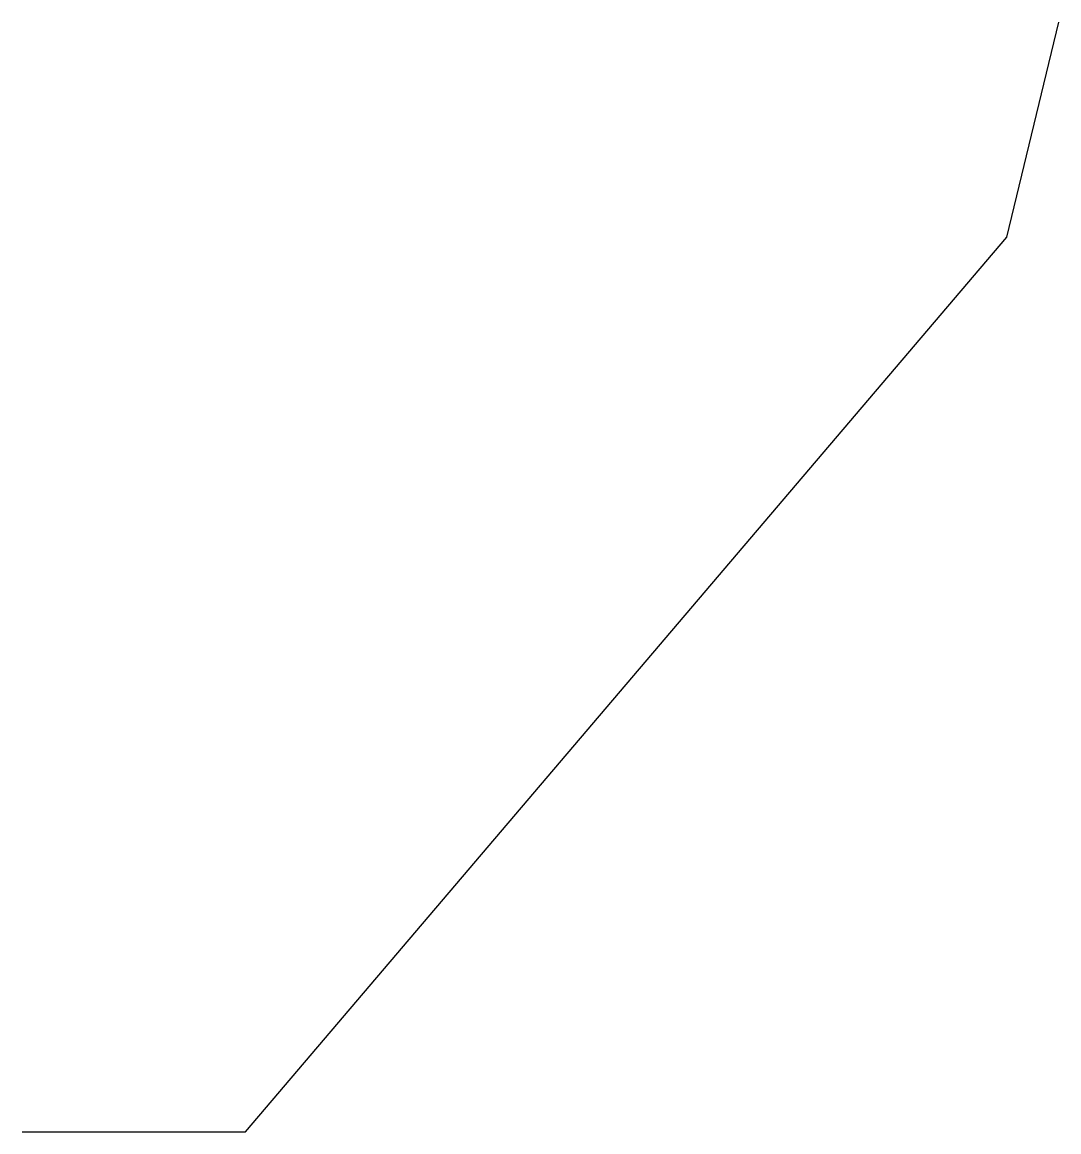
# Model space of a CAD drawing. Header units: metres. Extents: x 168 to 320, y 0 to 162.
import ezdxf

# ---------------------------------------------------------------- set-up
doc = ezdxf.new("R2010")
doc.units = ezdxf.units.M

msp = doc.modelspace()

# ---------------------------------------------------------------- linework, layer by layer
msp.add_lwpolyline([(168.1, 0), (200.7, 0), (311.9, 130.6), (319.5, 162)])

doc.saveas('drawing.dxf')
